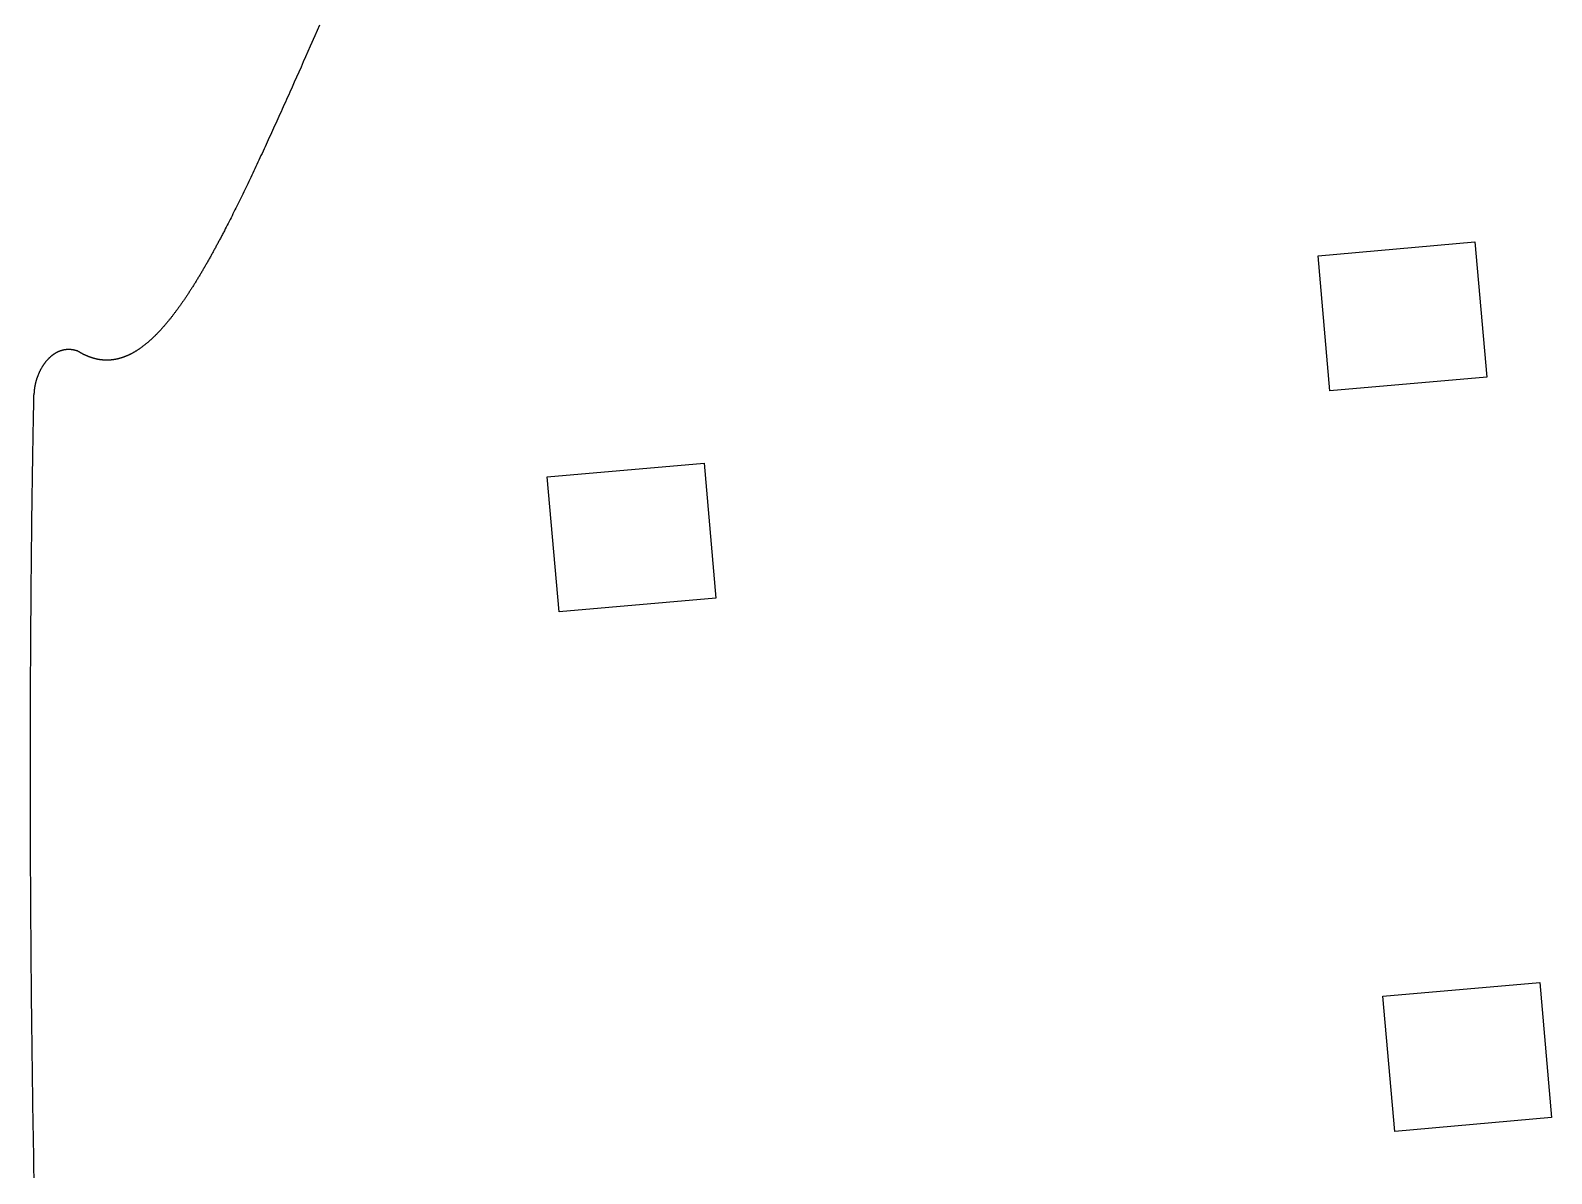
# Model space of a CAD drawing. Header units: millimetres. Extents: x 67 to 230, y -155 to -26.
# Drawn here: x 66.92 to 101.7, y -78.31 to -52.17 of the extents above; entities that cross this region are included whole.
import ezdxf

# ---------------------------------------------------------------- set-up
doc = ezdxf.new("R2010")
doc.units = ezdxf.units.MM
doc.layers.add('Edge.Cuts', color=254, linetype='CONTINUOUS', true_color=0xd0d2cd)

msp = doc.modelspace()

# ---------------------------------------------------------------- linework, layer by layer
at = {"layer": 'Edge.Cuts', "linetype": 'CONTINUOUS'}
for p, q in [((73.531584, -52.045987), (73.423434, -52.290335)), ((73.423434, -52.290335), (73.316515, -52.531787)), ((73.210802, -52.770285), (73.158389, -52.888409)), ((73.26351, -52.651409), (73.210802, -52.770285)), ((73.316515, -52.531787), (73.26351, -52.651409)), ((73.054433, -53.122371), (73.002885, -53.238196)), ((73.106267, -53.005773), (73.054433, -53.122371)), ((73.158389, -52.888409), (73.106267, -53.005773)), ((72.900629, -53.467496), (72.849915, -53.580957)), ((72.951617, -53.353239), (72.900629, -53.467496)), ((73.002885, -53.238196), (72.951617, -53.353239)), ((72.724312, -53.861089), (72.699391, -53.916504)), ((72.749299, -53.805468), (72.724312, -53.861089)), ((72.774352, -53.749644), (72.749299, -53.805468)), ((72.799473, -53.693617), (72.774352, -53.749644)), ((72.82466, -53.637388), (72.799473, -53.693617)), ((72.849915, -53.580957), (72.82466, -53.637388)), ((72.551224, -54.244646), (72.526752, -54.298603)), ((72.575758, -54.190478), (72.551224, -54.244646)), ((72.600356, -54.1361), (72.575758, -54.190478)), ((72.625018, -54.081512), (72.600356, -54.1361)), ((72.649744, -54.026717), (72.625018, -54.081512)), ((72.674535, -53.971714), (72.649744, -54.026717)), ((72.699391, -53.916504), (72.674535, -53.971714)), ((72.405326, -54.565193), (72.381224, -54.617866)), ((72.429488, -54.512304), (72.405326, -54.565193)), ((72.453712, -54.4592), (72.429488, -54.512304)), ((72.477997, -54.405881), (72.453712, -54.4592)), ((72.502343, -54.352348), (72.477997, -54.405881)), ((72.526752, -54.298603), (72.502343, -54.352348)), ((72.237861, -54.929313), (72.214171, -54.980448)), ((72.261608, -54.877956), (72.237861, -54.929313)), ((72.285413, -54.826378), (72.261608, -54.877956)), ((72.309277, -54.774579), (72.285413, -54.826378)), ((72.3332, -54.72256), (72.309277, -54.774579)), ((72.357182, -54.670322), (72.3332, -54.72256)), ((72.381224, -54.617866), (72.357182, -54.670322)), ((72.073223, -55.282537), (72.049926, -55.33209)), ((72.096575, -55.232755), (72.073223, -55.282537)), ((72.119982, -55.182745), (72.096575, -55.232755)), ((72.143445, -55.132509), (72.119982, -55.182745)), ((72.166964, -55.082047), (72.143445, -55.132509)), ((72.190539, -55.031359), (72.166964, -55.082047)), ((72.214171, -54.980448), (72.190539, -55.031359)), ((71.911272, -55.624562), (71.888347, -55.672491)), ((71.934249, -55.576398), (71.911272, -55.624562)), ((71.957278, -55.528), (71.934249, -55.576398)), ((71.98036, -55.47937), (71.957278, -55.528)), ((72.003495, -55.430508), (71.98036, -55.47937)), ((72.026683, -55.381414), (72.003495, -55.430508)), ((72.049926, -55.33209), (72.026683, -55.381414)), ((71.751868, -55.955087), (71.729295, -56.001348)), ((71.774489, -55.908584), (71.751868, -55.955087)), ((71.79716, -55.861842), (71.774489, -55.908584)), ((71.819881, -55.814861), (71.79716, -55.861842)), ((71.842652, -55.767641), (71.819881, -55.814861)), ((71.865474, -55.720184), (71.842652, -55.767641)), ((71.888347, -55.672491), (71.865474, -55.720184)), ((71.572629, -56.318362), (71.550434, -56.362665)), ((71.594869, -56.273811), (71.572629, -56.318362)), ((71.617155, -56.229013), (71.594869, -56.273811)), ((71.639488, -56.183968), (71.617155, -56.229013)), ((71.661868, -56.138679), (71.639488, -56.183968)), ((71.684296, -56.093145), (71.661868, -56.138679)), ((71.706771, -56.047368), (71.684296, -56.093145)), ((71.729295, -56.001348), (71.706771, -56.047368)), ((71.396322, -56.665773), (71.37448, -56.708062)), ((71.418207, -56.62323), (71.396322, -56.665773)), ((71.440136, -56.580432), (71.418207, -56.62323)), ((71.462107, -56.537381), (71.440136, -56.580432)), ((71.484122, -56.494078), (71.462107, -56.537381)), ((71.506181, -56.450524), (71.484122, -56.494078)), ((71.528285, -56.406719), (71.506181, -56.450524)), ((71.550434, -56.362665), (71.528285, -56.406719)), ((71.201222, -57.037088), (71.190478, -57.057099)), ((71.211976, -57.017012), (71.201222, -57.037088)), ((71.222739, -56.996871), (71.211976, -57.017012)), ((71.233512, -56.976663), (71.222739, -56.996871)), ((71.244295, -56.956391), (71.233512, -56.976663)), ((71.255088, -56.936053), (71.244295, -56.956391)), ((71.265891, -56.91565), (71.255088, -56.936053)), ((71.276704, -56.895182), (71.265891, -56.91565)), ((71.287527, -56.874649), (71.276704, -56.895182)), ((71.29836, -56.854052), (71.287527, -56.874649)), ((71.309204, -56.833389), (71.29836, -56.854052)), ((71.320057, -56.812662), (71.309204, -56.833389)), ((71.330921, -56.791871), (71.320057, -56.812662)), ((71.341795, -56.771015), (71.330921, -56.791871)), ((71.352679, -56.750094), (71.341795, -56.771015)), ((71.363574, -56.72911), (71.352679, -56.750094)), ((71.37448, -56.708062), (71.363574, -56.72911)), ((96.361958, -57.318579), (99.948259, -57.004818)), ((99.948259, -57.004818), (100.218442, -60.093021)), ((71.00927, -57.387116), (70.998692, -57.405925)), ((71.019856, -57.368239), (71.00927, -57.387116)), ((71.030452, -57.349295), (71.019856, -57.368239)), ((71.041056, -57.330284), (71.030452, -57.349295)), ((71.051669, -57.311205), (71.041056, -57.330284)), ((71.062291, -57.292058), (71.051669, -57.311205)), ((71.072923, -57.272845), (71.062291, -57.292058)), ((71.083563, -57.253565), (71.072923, -57.272845)), ((71.094212, -57.234217), (71.083563, -57.253565)), ((71.104871, -57.214803), (71.094212, -57.234217)), ((71.115539, -57.195322), (71.104871, -57.214803)), ((71.126216, -57.175775), (71.115539, -57.195322)), ((71.136903, -57.156161), (71.126216, -57.175775)), ((71.147599, -57.136481), (71.136903, -57.156161)), ((71.158305, -57.116735), (71.147599, -57.136481)), ((71.16902, -57.096922), (71.158305, -57.116735)), ((71.179744, -57.077043), (71.16902, -57.096922)), ((71.190478, -57.057099), (71.179744, -57.077043)), ((96.632141, -60.406782), (96.361958, -57.318579)), ((70.809738, -57.732787), (70.799318, -57.750289)), ((70.820167, -57.715215), (70.809738, -57.732787)), ((70.830603, -57.697574), (70.820167, -57.715215)), ((70.841047, -57.679863), (70.830603, -57.697574)), ((70.851499, -57.662082), (70.841047, -57.679863)), ((70.861959, -57.644232), (70.851499, -57.662082)), ((70.872427, -57.626313), (70.861959, -57.644232)), ((70.882903, -57.608325), (70.872427, -57.626313)), ((70.893387, -57.590268), (70.882903, -57.608325)), ((70.90388, -57.572142), (70.893387, -57.590268)), ((70.914381, -57.553947), (70.90388, -57.572142)), ((70.92489, -57.535683), (70.914381, -57.553947)), ((70.935408, -57.517351), (70.92489, -57.535683)), ((70.945934, -57.498951), (70.935408, -57.517351)), ((70.956468, -57.480482), (70.945934, -57.498951)), ((70.967011, -57.461945), (70.956468, -57.480482)), ((70.977563, -57.443339), (70.967011, -57.461945)), ((70.988123, -57.424666), (70.977563, -57.443339)), ((70.998692, -57.405925), (70.988123, -57.424666)), ((70.602749, -58.069428), (70.592474, -58.085512)), ((70.61303, -58.053272), (70.602749, -58.069428)), ((70.623319, -58.037045), (70.61303, -58.053272)), ((70.633614, -58.020745), (70.623319, -58.037045)), ((70.643916, -58.004374), (70.633614, -58.020745)), ((70.654225, -57.987932), (70.643916, -58.004374)), ((70.664542, -57.971418), (70.654225, -57.987932)), ((70.674865, -57.954833), (70.664542, -57.971418)), ((70.685195, -57.938177), (70.674865, -57.954833)), ((70.695533, -57.921449), (70.685195, -57.938177)), ((70.705878, -57.904651), (70.695533, -57.921449)), ((70.71623, -57.887782), (70.705878, -57.904651)), ((70.72659, -57.870841), (70.71623, -57.887782)), ((70.736957, -57.853831), (70.72659, -57.870841)), ((70.747332, -57.83675), (70.736957, -57.853831)), ((70.757714, -57.819598), (70.747332, -57.83675)), ((70.768103, -57.802376), (70.757714, -57.819598)), ((70.7785, -57.785084), (70.768103, -57.802376)), ((70.788905, -57.767721), (70.7785, -57.785084)), ((70.799318, -57.750289), (70.788905, -57.767721)), ((70.368047, -58.420924), (70.357914, -58.435322)), ((70.378185, -58.406451), (70.368047, -58.420924)), ((70.388329, -58.391904), (70.378185, -58.406451)), ((70.398478, -58.377283), (70.388329, -58.391904)), ((70.408634, -58.362587), (70.398478, -58.377283)), ((70.418795, -58.347818), (70.408634, -58.362587)), ((70.428962, -58.332974), (70.418795, -58.347818)), ((70.439135, -58.318057), (70.428962, -58.332974)), ((70.449313, -58.303066), (70.439135, -58.318057)), ((70.459498, -58.288001), (70.449313, -58.303066)), ((70.469689, -58.272863), (70.459498, -58.288001)), ((70.479886, -58.257651), (70.469689, -58.272863)), ((70.49009, -58.242367), (70.479886, -58.257651)), ((70.500299, -58.227009), (70.49009, -58.242367)), ((70.510515, -58.211577), (70.500299, -58.227009)), ((70.520737, -58.196073), (70.510515, -58.211577)), ((70.530966, -58.180496), (70.520737, -58.196073)), ((70.541201, -58.164847), (70.530966, -58.180496)), ((70.551442, -58.149125), (70.541201, -58.164847)), ((70.56169, -58.13333), (70.551442, -58.149125)), ((70.571945, -58.117463), (70.56169, -58.13333)), ((70.582206, -58.101523), (70.571945, -58.117463)), ((70.592474, -58.085512), (70.582206, -58.101523)), ((70.106279, -58.770747), (70.096275, -58.783169)), ((70.116288, -58.758246), (70.106279, -58.770747)), ((70.126301, -58.745669), (70.116288, -58.758246)), ((70.136318, -58.733014), (70.126301, -58.745669)), ((70.14634, -58.720283), (70.136318, -58.733014)), ((70.156366, -58.707474), (70.14634, -58.720283)), ((70.166397, -58.694589), (70.156366, -58.707474)), ((70.176432, -58.681627), (70.166397, -58.694589)), ((70.186472, -58.668588), (70.176432, -58.681627)), ((70.196517, -58.655473), (70.186472, -58.668588)), ((70.206567, -58.642282), (70.196517, -58.655473)), ((70.216621, -58.629014), (70.206567, -58.642282)), ((70.22668, -58.61567), (70.216621, -58.629014)), ((70.236744, -58.60225), (70.22668, -58.61567)), ((70.246813, -58.588755), (70.236744, -58.60225)), ((70.256887, -58.575183), (70.246813, -58.588755)), ((70.266967, -58.561536), (70.256887, -58.575183)), ((70.277051, -58.547813), (70.266967, -58.561536)), ((70.28714, -58.534015), (70.277051, -58.547813)), ((70.297235, -58.520141), (70.28714, -58.534015)), ((70.307335, -58.506192), (70.297235, -58.520141)), ((70.31744, -58.492168), (70.307335, -58.506192)), ((70.32755, -58.478069), (70.31744, -58.492168)), ((70.337666, -58.463895), (70.32755, -58.478069)), ((70.347788, -58.449646), (70.337666, -58.463895)), ((70.357914, -58.435322), (70.347788, -58.449646)), ((69.797885, -59.119345), (69.787988, -59.129315)), ((69.807785, -59.109293), (69.797885, -59.119345)), ((69.817687, -59.099161), (69.807785, -59.109293)), ((69.827592, -59.088949), (69.817687, -59.099161)), ((69.8375, -59.078656), (69.827592, -59.088949)), ((69.847411, -59.068282), (69.8375, -59.078656)), ((69.857324, -59.057829), (69.847411, -59.068282)), ((69.867241, -59.047295), (69.857324, -59.057829)), ((69.877161, -59.036682), (69.867241, -59.047295)), ((69.887084, -59.025988), (69.877161, -59.036682)), ((69.89701, -59.015215), (69.887084, -59.025988)), ((69.906939, -59.004362), (69.89701, -59.015215)), ((69.916872, -58.99343), (69.906939, -59.004362)), ((69.926808, -58.982418), (69.916872, -58.99343)), ((69.936747, -58.971327), (69.926808, -58.982418)), ((69.94669, -58.960156), (69.936747, -58.971327)), ((69.956636, -58.948907), (69.94669, -58.960156)), ((69.966585, -58.937578), (69.956636, -58.948907)), ((69.976539, -58.926171), (69.966585, -58.937578)), ((69.986495, -58.914685), (69.976539, -58.926171)), ((69.996456, -58.90312), (69.986495, -58.914685)), ((70.00642, -58.891477), (69.996456, -58.90312)), ((70.016388, -58.879755), (70.00642, -58.891477)), ((70.02636, -58.867955), (70.016388, -58.879755)), ((70.036336, -58.856076), (70.02636, -58.867955)), ((70.046316, -58.84412), (70.036336, -58.856076)), ((70.056299, -58.832085), (70.046316, -58.84412)), ((70.066287, -58.819973), (70.056299, -58.832085)), ((70.076279, -58.807783), (70.066287, -58.819973)), ((70.086275, -58.795515), (70.076279, -58.807783)), ((70.096275, -58.783169), (70.086275, -58.795515)), ((67.685778, -59.475006), (67.679131, -59.476305)), ((67.692438, -59.473787), (67.685778, -59.475006)), ((67.699108, -59.472647), (67.692438, -59.473787)), ((67.705791, -59.471585), (67.699108, -59.472647)), ((67.712486, -59.470603), (67.705791, -59.471585)), ((67.719192, -59.469699), (67.712486, -59.470603)), ((67.725911, -59.468875), (67.719192, -59.469699)), ((67.732643, -59.468129), (67.725911, -59.468875)), ((67.739387, -59.467462), (67.732643, -59.468129)), ((67.746145, -59.466874), (67.739387, -59.467462)), ((67.752915, -59.466366), (67.746145, -59.466874)), ((67.759699, -59.465936), (67.752915, -59.466366)), ((67.766496, -59.465586), (67.759699, -59.465936)), ((67.773307, -59.465315), (67.766496, -59.465586)), ((67.780132, -59.465124), (67.773307, -59.465315)), ((67.786971, -59.465012), (67.780132, -59.465124)), ((67.793825, -59.46498), (67.786971, -59.465012)), ((67.800694, -59.465027), (67.793825, -59.46498)), ((67.807577, -59.465155), (67.800694, -59.465027)), ((67.814476, -59.465363), (67.807577, -59.465155)), ((67.82139, -59.465652), (67.814476, -59.465363)), ((67.82832, -59.466022), (67.82139, -59.465652)), ((67.83179, -59.466237), (67.82832, -59.466022)), ((67.835266, -59.466472), (67.83179, -59.466237)), ((67.838744, -59.466728), (67.835266, -59.466472)), ((67.842228, -59.467004), (67.838744, -59.466728)), ((67.845714, -59.4673), (67.842228, -59.467004)), ((67.849206, -59.467617), (67.845714, -59.4673)), ((67.852701, -59.467954), (67.849206, -59.467617)), ((67.856201, -59.468312), (67.852701, -59.467954)), ((67.859704, -59.46869), (67.856201, -59.468312)), ((67.863213, -59.469089), (67.859704, -59.46869)), ((67.866725, -59.469509), (67.863213, -59.469089)), ((67.870242, -59.469949), (67.866725, -59.469509)), ((67.873763, -59.47041), (67.870242, -59.469949)), ((67.877289, -59.470892), (67.873763, -59.47041)), ((67.880819, -59.471394), (67.877289, -59.470892)), ((67.884354, -59.471918), (67.880819, -59.471394)), ((67.887892, -59.472462), (67.884354, -59.471918)), ((67.891436, -59.473027), (67.887892, -59.472462)), ((67.894984, -59.473613), (67.891436, -59.473027)), ((67.898537, -59.47422), (67.894984, -59.473613)), ((67.902094, -59.474849), (67.898537, -59.47422)), ((67.905656, -59.475498), (67.902094, -59.474849)), ((67.909222, -59.476169), (67.905656, -59.475498)), ((69.374086, -59.473707), (69.364257, -59.480101)), ((69.383916, -59.467227), (69.374086, -59.473707)), ((69.393746, -59.460662), (69.383916, -59.467227)), ((69.403577, -59.454011), (69.393746, -59.460662)), ((69.413408, -59.447276), (69.403577, -59.454011)), ((69.42324, -59.440455), (69.413408, -59.447276)), ((69.433073, -59.43355), (69.42324, -59.440455)), ((69.442906, -59.426559), (69.433073, -59.43355)), ((69.452741, -59.419484), (69.442906, -59.426559)), ((69.462576, -59.412325), (69.452741, -59.419484)), ((69.472412, -59.40508), (69.462576, -59.412325)), ((69.48225, -59.397752), (69.472412, -59.40508)), ((69.492088, -59.390339), (69.48225, -59.397752)), ((69.501928, -59.382842), (69.492088, -59.390339)), ((69.511768, -59.375261), (69.501928, -59.382842)), ((69.52161, -59.367596), (69.511768, -59.375261)), ((69.531453, -59.359847), (69.52161, -59.367596)), ((69.541298, -59.352015), (69.531453, -59.359847)), ((69.551144, -59.344099), (69.541298, -59.352015)), ((69.560991, -59.336099), (69.551144, -59.344099)), ((69.57084, -59.328016), (69.560991, -59.336099)), ((69.58069, -59.31985), (69.57084, -59.328016)), ((69.590542, -59.311601), (69.58069, -59.31985)), ((69.600395, -59.303268), (69.590542, -59.311601)), ((69.61025, -59.294853), (69.600395, -59.303268)), ((69.620107, -59.286354), (69.61025, -59.294853)), ((69.629966, -59.277773), (69.620107, -59.286354)), ((69.639826, -59.26911), (69.629966, -59.277773)), ((69.649689, -59.260363), (69.639826, -59.26911)), ((69.659553, -59.251535), (69.649689, -59.260363)), ((69.669419, -59.242624), (69.659553, -59.251535)), ((69.679288, -59.233631), (69.669419, -59.242624)), ((69.689158, -59.224556), (69.679288, -59.233631)), ((69.699031, -59.215399), (69.689158, -59.224556)), ((69.708905, -59.20616), (69.699031, -59.215399)), ((69.718782, -59.196839), (69.708905, -59.20616)), ((69.728662, -59.187437), (69.718782, -59.196839)), ((69.738543, -59.177953), (69.728662, -59.187437)), ((69.748427, -59.168388), (69.738543, -59.177953)), ((69.758314, -59.158742), (69.748427, -59.168388)), ((69.768203, -59.149014), (69.758314, -59.158742)), ((69.778094, -59.139205), (69.768203, -59.149014)), ((69.787988, -59.129315), (69.778094, -59.139205)), ((67.212506, -59.821667), (67.207246, -59.829587)), ((67.217806, -59.81383), (67.212506, -59.821667)), ((67.223146, -59.806076), (67.217806, -59.81383)), ((67.228524, -59.798406), (67.223146, -59.806076)), ((67.23394, -59.790821), (67.228524, -59.798406)), ((67.239392, -59.783322), (67.23394, -59.790821)), ((67.24488, -59.775909), (67.239392, -59.783322)), ((67.250402, -59.768583), (67.24488, -59.775909)), ((67.255959, -59.761344), (67.250402, -59.768583)), ((67.261547, -59.754193), (67.255959, -59.761344)), ((67.267168, -59.747131), (67.261547, -59.754193)), ((67.27282, -59.740157), (67.267168, -59.747131)), ((67.278502, -59.733272), (67.27282, -59.740157)), ((67.284212, -59.726477), (67.278502, -59.733272)), ((67.289952, -59.719771), (67.284212, -59.726477)), ((67.295718, -59.713155), (67.289952, -59.719771)), ((67.301512, -59.70663), (67.295718, -59.713155)), ((67.307332, -59.700195), (67.301512, -59.70663)), ((67.313176, -59.693851), (67.307332, -59.700195)), ((67.319045, -59.687597), (67.313176, -59.693851)), ((67.324938, -59.681434), (67.319045, -59.687597)), ((67.330854, -59.675362), (67.324938, -59.681434)), ((67.336793, -59.669381), (67.330854, -59.675362)), ((67.342753, -59.663491), (67.336793, -59.669381)), ((67.348734, -59.657691), (67.342753, -59.663491)), ((67.354735, -59.651983), (67.348734, -59.657691)), ((67.360757, -59.646365), (67.354735, -59.651983)), ((67.366797, -59.640838), (67.360757, -59.646365)), ((67.372856, -59.635401), (67.366797, -59.640838)), ((67.378934, -59.630055), (67.372856, -59.635401)), ((67.385029, -59.6248), (67.378934, -59.630055)), ((67.391141, -59.619634), (67.385029, -59.6248)), ((67.39727, -59.614558), (67.391141, -59.619634)), ((67.403414, -59.609572), (67.39727, -59.614558)), ((67.409575, -59.604676), (67.403414, -59.609572)), ((67.415751, -59.599869), (67.409575, -59.604676)), ((67.421942, -59.595151), (67.415751, -59.599869)), ((67.428147, -59.590522), (67.421942, -59.595151)), ((67.434366, -59.585982), (67.428147, -59.590522)), ((67.440599, -59.58153), (67.434366, -59.585982)), ((67.446846, -59.577166), (67.440599, -59.58153)), ((67.453106, -59.57289), (67.446846, -59.577166)), ((67.459378, -59.568702), (67.453106, -59.57289)), ((67.465663, -59.5646), (67.459378, -59.568702)), ((67.47196, -59.560586), (67.465663, -59.5646)), ((67.478269, -59.556658), (67.47196, -59.560586)), ((67.48459, -59.552817), (67.478269, -59.556658)), ((67.490923, -59.549061), (67.48459, -59.552817)), ((67.497266, -59.545392), (67.490923, -59.549061)), ((67.503621, -59.541807), (67.497266, -59.545392)), ((67.509987, -59.538308), (67.503621, -59.541807)), ((67.516364, -59.534894), (67.509987, -59.538308)), ((67.522751, -59.531564), (67.516364, -59.534894)), ((67.529149, -59.528319), (67.522751, -59.531564)), ((67.535558, -59.525157), (67.529149, -59.528319)), ((67.541976, -59.522079), (67.535558, -59.525157)), ((67.548406, -59.519084), (67.541976, -59.522079)), ((67.554845, -59.516173), (67.548406, -59.519084)), ((67.561294, -59.513344), (67.554845, -59.516173)), ((67.567754, -59.510597), (67.561294, -59.513344)), ((67.574223, -59.507933), (67.567754, -59.510597)), ((67.580703, -59.505351), (67.574223, -59.507933)), ((67.587193, -59.50285), (67.580703, -59.505351)), ((67.593693, -59.500431), (67.587193, -59.50285)), ((67.600202, -59.498094), (67.593693, -59.500431)), ((67.606722, -59.495837), (67.600202, -59.498094)), ((67.613253, -59.493661), (67.606722, -59.495837)), ((67.619793, -59.491566), (67.613253, -59.493661)), ((67.626344, -59.489551), (67.619793, -59.491566)), ((67.632905, -59.487616), (67.626344, -59.489551)), ((67.639476, -59.485761), (67.632905, -59.487616)), ((67.646058, -59.483986), (67.639476, -59.485761)), ((67.652651, -59.482291), (67.646058, -59.483986)), ((67.659254, -59.480675), (67.652651, -59.482291)), ((67.665869, -59.479139), (67.659254, -59.480675)), ((67.672494, -59.477682), (67.665869, -59.479139)), ((67.679131, -59.476305), (67.672494, -59.477682)), ((67.912794, -59.476861), (67.909222, -59.476169)), ((67.916369, -59.477574), (67.912794, -59.476861)), ((67.91995, -59.478308), (67.916369, -59.477574)), ((67.923536, -59.479064), (67.91995, -59.478308)), ((67.927127, -59.479842), (67.923536, -59.479064)), ((67.930722, -59.480641), (67.927127, -59.479842)), ((67.934322, -59.481461), (67.930722, -59.480641)), ((67.937927, -59.482304), (67.934322, -59.481461)), ((67.941537, -59.483168), (67.937927, -59.482304)), ((67.945152, -59.484054), (67.941537, -59.483168)), ((67.948773, -59.484961), (67.945152, -59.484054)), ((67.952398, -59.485891), (67.948773, -59.484961)), ((67.956028, -59.486842), (67.952398, -59.485891)), ((67.959664, -59.487816), (67.956028, -59.486842)), ((67.963304, -59.488811), (67.959664, -59.487816)), ((67.96695, -59.489829), (67.963304, -59.488811)), ((67.970601, -59.490869), (67.96695, -59.489829)), ((67.974257, -59.491932), (67.970601, -59.490869)), ((67.977919, -59.493017), (67.974257, -59.491932)), ((67.981586, -59.494124), (67.977919, -59.493017)), ((67.985258, -59.495254), (67.981586, -59.494124)), ((67.988935, -59.496406), (67.985258, -59.495254)), ((67.992618, -59.497581), (67.988935, -59.496406)), ((67.996306, -59.498779), (67.992618, -59.497581)), ((68, -59.5), (67.996306, -59.498779)), ((68.005123, -59.50319), (68, -59.5)), ((68.010244, -59.506354), (68.005123, -59.50319)), ((68.015364, -59.509494), (68.010244, -59.506354)), ((68.020482, -59.512608), (68.015364, -59.509494)), ((68.025598, -59.515698), (68.020482, -59.512608)), ((68.030713, -59.518762), (68.025598, -59.515698)), ((68.035827, -59.521801), (68.030713, -59.518762)), ((68.040938, -59.524815), (68.035827, -59.521801)), ((68.046048, -59.527804), (68.040938, -59.524815)), ((68.051157, -59.530768), (68.046048, -59.527804)), ((68.056264, -59.533707), (68.051157, -59.530768)), ((68.061369, -59.536621), (68.056264, -59.533707)), ((68.066473, -59.53951), (68.061369, -59.536621)), ((68.071575, -59.542374), (68.066473, -59.53951)), ((68.076676, -59.545213), (68.071575, -59.542374)), ((68.081775, -59.548027), (68.076676, -59.545213)), ((68.086872, -59.550816), (68.081775, -59.548027)), ((68.091968, -59.55358), (68.086872, -59.550816)), ((68.097063, -59.556319), (68.091968, -59.55358)), ((68.102156, -59.559034), (68.097063, -59.556319)), ((68.107247, -59.561723), (68.102156, -59.559034)), ((68.112337, -59.564388), (68.107247, -59.561723)), ((68.117426, -59.567027), (68.112337, -59.564388)), ((68.122513, -59.569642), (68.117426, -59.567027)), ((68.127598, -59.572232), (68.122513, -59.569642)), ((68.132682, -59.574798), (68.127598, -59.572232)), ((68.137765, -59.577338), (68.132682, -59.574798)), ((68.142846, -59.579854), (68.137765, -59.577338)), ((68.147925, -59.582345), (68.142846, -59.579854)), ((68.153003, -59.584811), (68.147925, -59.582345)), ((68.15808, -59.587252), (68.153003, -59.584811)), ((68.163155, -59.589669), (68.15808, -59.587252)), ((68.168229, -59.592061), (68.163155, -59.589669)), ((68.173302, -59.594428), (68.168229, -59.592061)), ((68.178373, -59.596771), (68.173302, -59.594428)), ((68.183442, -59.599088), (68.178373, -59.596771)), ((68.18851, -59.601382), (68.183442, -59.599088)), ((68.193577, -59.60365), (68.18851, -59.601382)), ((68.198642, -59.605894), (68.193577, -59.60365)), ((68.203706, -59.608113), (68.198642, -59.605894)), ((68.208769, -59.610308), (68.203706, -59.608113)), ((68.21383, -59.612478), (68.208769, -59.610308)), ((68.21889, -59.614624), (68.21383, -59.612478)), ((68.223948, -59.616745), (68.21889, -59.614624)), ((68.229005, -59.618841), (68.223948, -59.616745)), ((68.234061, -59.620913), (68.229005, -59.618841)), ((68.239116, -59.62296), (68.234061, -59.620913)), ((68.244169, -59.624983), (68.239116, -59.62296)), ((68.24922, -59.626981), (68.244169, -59.624983)), ((68.254271, -59.628955), (68.24922, -59.626981)), ((68.25932, -59.630904), (68.254271, -59.628955)), ((68.264367, -59.632829), (68.25932, -59.630904)), ((68.269414, -59.63473), (68.264367, -59.632829)), ((68.274459, -59.636606), (68.269414, -59.63473)), ((68.279503, -59.638457), (68.274459, -59.636606)), ((68.284545, -59.640284), (68.279503, -59.638457)), ((68.289587, -59.642087), (68.284545, -59.640284)), ((68.294627, -59.643865), (68.289587, -59.642087)), ((68.299665, -59.64562), (68.294627, -59.643865)), ((68.304703, -59.647349), (68.299665, -59.64562)), ((68.309739, -59.649055), (68.304703, -59.647349)), ((68.314774, -59.650736), (68.309739, -59.649055)), ((68.319808, -59.652392), (68.314774, -59.650736)), ((68.32484, -59.654025), (68.319808, -59.652392)), ((68.329872, -59.655633), (68.32484, -59.654025)), ((68.334902, -59.657217), (68.329872, -59.655633)), ((68.33993, -59.658776), (68.334902, -59.657217)), ((68.344958, -59.660312), (68.33993, -59.658776)), ((68.349984, -59.661823), (68.344958, -59.660312)), ((68.35501, -59.66331), (68.349984, -59.661823)), ((68.360034, -59.664773), (68.35501, -59.66331)), ((68.365056, -59.666211), (68.360034, -59.664773)), ((68.370078, -59.667626), (68.365056, -59.666211)), ((68.375098, -59.669016), (68.370078, -59.667626)), ((68.380118, -59.670382), (68.375098, -59.669016)), ((68.385136, -59.671724), (68.380118, -59.670382)), ((68.390153, -59.673042), (68.385136, -59.671724)), ((68.395169, -59.674336), (68.390153, -59.673042)), ((68.400183, -59.675605), (68.395169, -59.674336)), ((68.405197, -59.676851), (68.400183, -59.675605)), ((68.410209, -59.678073), (68.405197, -59.676851)), ((68.415221, -59.67927), (68.410209, -59.678073)), ((68.420231, -59.680443), (68.415221, -59.67927)), ((68.42524, -59.681593), (68.420231, -59.680443)), ((68.430248, -59.682718), (68.42524, -59.681593)), ((68.435255, -59.68382), (68.430248, -59.682718)), ((68.44026, -59.684897), (68.435255, -59.68382)), ((68.445265, -59.685951), (68.44026, -59.684897)), ((68.450269, -59.68698), (68.445265, -59.685951)), ((68.455271, -59.687986), (68.450269, -59.68698)), ((68.460273, -59.688968), (68.455271, -59.687986)), ((68.465273, -59.689925), (68.460273, -59.688968)), ((68.470272, -59.690859), (68.465273, -59.689925)), ((68.475271, -59.691769), (68.470272, -59.690859)), ((68.480268, -59.692655), (68.475271, -59.691769)), ((68.485264, -59.693518), (68.480268, -59.692655)), ((68.49026, -59.694356), (68.485264, -59.693518)), ((68.495254, -59.695171), (68.49026, -59.694356)), ((68.500247, -59.695962), (68.495254, -59.695171)), ((68.505239, -59.696729), (68.500247, -59.695962)), ((68.51023, -59.697472), (68.505239, -59.696729)), ((68.51522, -59.698191), (68.51023, -59.697472)), ((68.52021, -59.698887), (68.51522, -59.698191)), ((68.525198, -59.699559), (68.52021, -59.698887)), ((68.530185, -59.700207), (68.525198, -59.699559)), ((68.535171, -59.700831), (68.530185, -59.700207)), ((68.540157, -59.701432), (68.535171, -59.700831)), ((68.545141, -59.702009), (68.540157, -59.701432)), ((68.550124, -59.702563), (68.545141, -59.702009)), ((68.555107, -59.703093), (68.550124, -59.702563)), ((68.560088, -59.703599), (68.555107, -59.703093)), ((68.565069, -59.704081), (68.560088, -59.703599)), ((68.570049, -59.70454), (68.565069, -59.704081)), ((68.575027, -59.704975), (68.570049, -59.70454)), ((68.580005, -59.705387), (68.575027, -59.704975)), ((68.584982, -59.705775), (68.580005, -59.705387)), ((68.589958, -59.706139), (68.584982, -59.705775)), ((68.594933, -59.70648), (68.589958, -59.706139)), ((68.599908, -59.706798), (68.594933, -59.70648)), ((68.604881, -59.707092), (68.599908, -59.706798)), ((68.609854, -59.707362), (68.604881, -59.707092)), ((68.614825, -59.707609), (68.609854, -59.707362)), ((68.619796, -59.707832), (68.614825, -59.707609)), ((68.624766, -59.708032), (68.619796, -59.707832)), ((68.629735, -59.708209), (68.624766, -59.708032)), ((68.634703, -59.708362), (68.629735, -59.708209)), ((68.639671, -59.708491), (68.634703, -59.708362)), ((68.644637, -59.708598), (68.639671, -59.708491)), ((68.649603, -59.70868), (68.644637, -59.708598)), ((68.654568, -59.70874), (68.649603, -59.70868)), ((68.659532, -59.708776), (68.654568, -59.70874)), ((68.664495, -59.708788), (68.659532, -59.708776)), ((68.669458, -59.708778), (68.664495, -59.708788)), ((68.67442, -59.708744), (68.669458, -59.708778)), ((68.679381, -59.708686), (68.67442, -59.708744)), ((68.684341, -59.708606), (68.679381, -59.708686)), ((68.6893, -59.708502), (68.684341, -59.708606)), ((68.694259, -59.708375), (68.6893, -59.708502)), ((68.699217, -59.708224), (68.694259, -59.708375)), ((68.704174, -59.70805), (68.699217, -59.708224)), ((68.70913, -59.707853), (68.704174, -59.70805)), ((68.714086, -59.707633), (68.70913, -59.707853)), ((68.719041, -59.70739), (68.714086, -59.707633)), ((68.723995, -59.707123), (68.719041, -59.70739)), ((68.728948, -59.706833), (68.723995, -59.707123)), ((68.733901, -59.70652), (68.728948, -59.706833)), ((68.738853, -59.706184), (68.733901, -59.70652)), ((68.743805, -59.705825), (68.738853, -59.706184)), ((68.748755, -59.705443), (68.743805, -59.705825)), ((68.753705, -59.705037), (68.748755, -59.705443)), ((68.758655, -59.704609), (68.753705, -59.705037)), ((68.763603, -59.704157), (68.758655, -59.704609)), ((68.768551, -59.703682), (68.763603, -59.704157)), ((68.773498, -59.703184), (68.768551, -59.703682)), ((68.778445, -59.702664), (68.773498, -59.703184)), ((68.783391, -59.70212), (68.778445, -59.702664)), ((68.788336, -59.701553), (68.783391, -59.70212)), ((68.793281, -59.700963), (68.788336, -59.701553)), ((68.798225, -59.70035), (68.793281, -59.700963)), ((68.803169, -59.699714), (68.798225, -59.70035)), ((68.808111, -59.699055), (68.803169, -59.699714)), ((68.813054, -59.698374), (68.808111, -59.699055)), ((68.817995, -59.697669), (68.813054, -59.698374)), ((68.822936, -59.696941), (68.817995, -59.697669)), ((68.827877, -59.696191), (68.822936, -59.696941)), ((68.832817, -59.695417), (68.827877, -59.696191)), ((68.837756, -59.694621), (68.832817, -59.695417)), ((68.842695, -59.693802), (68.837756, -59.694621)), ((68.847633, -59.69296), (68.842695, -59.693802)), ((68.85257, -59.692095), (68.847633, -59.69296)), ((68.857507, -59.691207), (68.85257, -59.692095)), ((68.862444, -59.690297), (68.857507, -59.691207)), ((68.86738, -59.689364), (68.862444, -59.690297)), ((68.872315, -59.688408), (68.86738, -59.689364)), ((68.87725, -59.687429), (68.872315, -59.688408)), ((68.882184, -59.686427), (68.87725, -59.687429)), ((68.887118, -59.685403), (68.882184, -59.686427)), ((68.892051, -59.684356), (68.887118, -59.685403)), ((68.896984, -59.683286), (68.892051, -59.684356)), ((68.901917, -59.682193), (68.896984, -59.683286)), ((68.906848, -59.681078), (68.901917, -59.682193)), ((68.91178, -59.67994), (68.906848, -59.681078)), ((68.916711, -59.67878), (68.91178, -59.67994)), ((68.921641, -59.677597), (68.916711, -59.67878)), ((68.926571, -59.676391), (68.921641, -59.677597)), ((68.9315, -59.675163), (68.926571, -59.676391)), ((68.93643, -59.673912), (68.9315, -59.675163)), ((68.941358, -59.672638), (68.93643, -59.673912)), ((68.946286, -59.671342), (68.941358, -59.672638)), ((68.951214, -59.670023), (68.946286, -59.671342)), ((68.956141, -59.668682), (68.951214, -59.670023)), ((68.961068, -59.667318), (68.956141, -59.668682)), ((68.965995, -59.665932), (68.961068, -59.667318)), ((68.970921, -59.664523), (68.965995, -59.665932)), ((68.975846, -59.663091), (68.970921, -59.664523)), ((68.980772, -59.661638), (68.975846, -59.663091)), ((68.985697, -59.660161), (68.980772, -59.661638)), ((68.990621, -59.658662), (68.985697, -59.660161)), ((68.995545, -59.657141), (68.990621, -59.658662)), ((69.000469, -59.655598), (68.995545, -59.657141)), ((69.005392, -59.654032), (69.000469, -59.655598)), ((69.010315, -59.652443), (69.005392, -59.654032)), ((69.015238, -59.650832), (69.010315, -59.652443)), ((69.02016, -59.649199), (69.015238, -59.650832)), ((69.025082, -59.647544), (69.02016, -59.649199)), ((69.030004, -59.645866), (69.025082, -59.647544)), ((69.034925, -59.644165), (69.030004, -59.645866)), ((69.039847, -59.642443), (69.034925, -59.644165)), ((69.044767, -59.640698), (69.039847, -59.642443)), ((69.049688, -59.638931), (69.044767, -59.640698)), ((69.054608, -59.637142), (69.049688, -59.638931)), ((69.059528, -59.63533), (69.054608, -59.637142)), ((69.064447, -59.633496), (69.059528, -59.63533)), ((69.069367, -59.63164), (69.064447, -59.633496)), ((69.074286, -59.629761), (69.069367, -59.63164)), ((69.079204, -59.627861), (69.074286, -59.629761)), ((69.084123, -59.625938), (69.079204, -59.627861)), ((69.089041, -59.623993), (69.084123, -59.625938)), ((69.093959, -59.622026), (69.089041, -59.623993)), ((69.098877, -59.620037), (69.093959, -59.622026)), ((69.103794, -59.618025), (69.098877, -59.620037)), ((69.108712, -59.615992), (69.103794, -59.618025)), ((69.113629, -59.613936), (69.108712, -59.615992)), ((69.118546, -59.611858), (69.113629, -59.613936)), ((69.123462, -59.609759), (69.118546, -59.611858)), ((69.128379, -59.607637), (69.123462, -59.609759)), ((69.133295, -59.605493), (69.128379, -59.607637)), ((69.138211, -59.603327), (69.133295, -59.605493)), ((69.143127, -59.601139), (69.138211, -59.603327)), ((69.148043, -59.598929), (69.143127, -59.601139)), ((69.152958, -59.596697), (69.148043, -59.598929)), ((69.157874, -59.594443), (69.152958, -59.596697)), ((69.167704, -59.589869), (69.157874, -59.594443)), ((69.177534, -59.585207), (69.167704, -59.589869)), ((69.187363, -59.580458), (69.177534, -59.585207)), ((69.197192, -59.575621), (69.187363, -59.580458)), ((69.20702, -59.570696), (69.197192, -59.575621)), ((69.216848, -59.565684), (69.20702, -59.570696)), ((69.226675, -59.560585), (69.216848, -59.565684)), ((69.236503, -59.555399), (69.226675, -59.560585)), ((69.24633, -59.550126), (69.236503, -59.555399)), ((69.256157, -59.544766), (69.24633, -59.550126)), ((69.265984, -59.539319), (69.256157, -59.544766)), ((69.275811, -59.533786), (69.265984, -59.539319)), ((69.285637, -59.528166), (69.275811, -59.533786)), ((69.295464, -59.522459), (69.285637, -59.528166)), ((69.305291, -59.516666), (69.295464, -59.522459)), ((69.315118, -59.510787), (69.305291, -59.516666)), ((69.324945, -59.504822), (69.315118, -59.510787)), ((69.334773, -59.49877), (69.324945, -59.504822)), ((69.344601, -59.492633), (69.334773, -59.49877)), ((69.354429, -59.48641), (69.344601, -59.492633)), ((69.364257, -59.480101), (69.354429, -59.48641)), ((67.0513, -60.167946), (67.049838, -60.17289)), ((67.052783, -60.163005), (67.0513, -60.167946)), ((67.054285, -60.158067), (67.052783, -60.163005)), ((67.05735, -60.148201), (67.054285, -60.158067)), ((67.060493, -60.13835), (67.05735, -60.148201)), ((67.063715, -60.128519), (67.060493, -60.13835)), ((67.067014, -60.118708), (67.063715, -60.128519)), ((67.070388, -60.108922), (67.067014, -60.118708)), ((67.073839, -60.099162), (67.070388, -60.108922)), ((67.077364, -60.089431), (67.073839, -60.099162)), ((67.080962, -60.079731), (67.077364, -60.089431)), ((67.084633, -60.070065), (67.080962, -60.079731)), ((67.088376, -60.060436), (67.084633, -60.070065)), ((67.092189, -60.050845), (67.088376, -60.060436)), ((67.096072, -60.041296), (67.092189, -60.050845)), ((67.100023, -60.03179), (67.096072, -60.041296)), ((67.104042, -60.022329), (67.100023, -60.03179)), ((67.108127, -60.012916), (67.104042, -60.022329)), ((67.112277, -60.003554), (67.108127, -60.012916)), ((67.116492, -59.994243), (67.112277, -60.003554)), ((67.120769, -59.984986), (67.116492, -59.994243)), ((67.125109, -59.975786), (67.120769, -59.984986)), ((67.129509, -59.966643), (67.125109, -59.975786)), ((67.133969, -59.957561), (67.129509, -59.966643)), ((67.138487, -59.94854), (67.133969, -59.957561)), ((67.143063, -59.939582), (67.138487, -59.94854)), ((67.147695, -59.930689), (67.143063, -59.939582)), ((67.152382, -59.921863), (67.147695, -59.930689)), ((67.157123, -59.913106), (67.152382, -59.921863)), ((67.161916, -59.904418), (67.157123, -59.913106)), ((67.166761, -59.895801), (67.161916, -59.904418)), ((67.171657, -59.887257), (67.166761, -59.895801)), ((67.176602, -59.878787), (67.171657, -59.887257)), ((67.181595, -59.870392), (67.176602, -59.878787)), ((67.186636, -59.862074), (67.181595, -59.870392)), ((67.191722, -59.853833), (67.186636, -59.862074)), ((67.196853, -59.845671), (67.191722, -59.853833)), ((67.202029, -59.837589), (67.196853, -59.845671)), ((67.207246, -59.829587), (67.202029, -59.837589)), ((100.218442, -60.093021), (96.632141, -60.406782)), ((66.999215, -60.533453), (67, -60.5)), ((67.000029, -60.492563), (67, -60.5)), ((67.000074, -60.488181), (67.000029, -60.492563)), ((67.000139, -60.48379), (67.000074, -60.488181)), ((67.000224, -60.479374), (67.000139, -60.48379)), ((67.00033, -60.474948), (67.000224, -60.479374)), ((67.000456, -60.470497), (67.00033, -60.474948)), ((67.000602, -60.466037), (67.000456, -60.470497)), ((67.00077, -60.461554), (67.000602, -60.466037)), ((67.000958, -60.457061), (67.00077, -60.461554)), ((67.001167, -60.452545), (67.000958, -60.457061)), ((67.001397, -60.44802), (67.001167, -60.452545)), ((67.001648, -60.443473), (67.001397, -60.44802)), ((67.001919, -60.438917), (67.001648, -60.443473)), ((67.002212, -60.43434), (67.001919, -60.438917)), ((67.002526, -60.429754), (67.002212, -60.43434)), ((67.002861, -60.425147), (67.002526, -60.429754)), ((67.003217, -60.420532), (67.002861, -60.425147)), ((67.003594, -60.415896), (67.003217, -60.420532)), ((67.003993, -60.411253), (67.003594, -60.415896)), ((67.004413, -60.40659), (67.003993, -60.411253)), ((67.004854, -60.40192), (67.004413, -60.40659)), ((67.005317, -60.397231), (67.004854, -60.40192)), ((67.005801, -60.392535), (67.005317, -60.397231)), ((67.006307, -60.387821), (67.005801, -60.392535)), ((67.006834, -60.383101), (67.006307, -60.387821)), ((67.007383, -60.378362), (67.006834, -60.383101)), ((67.007953, -60.373618), (67.007383, -60.378362)), ((67.008545, -60.368857), (67.007953, -60.373618)), ((67.009158, -60.36409), (67.008545, -60.368857)), ((67.009794, -60.359307), (67.009158, -60.36409)), ((67.01045, -60.354519), (67.009794, -60.359307)), ((67.011129, -60.349716), (67.01045, -60.354519)), ((67.011828, -60.344908), (67.011129, -60.349716)), ((67.01255, -60.340086), (67.011828, -60.344908)), ((67.013293, -60.335259), (67.01255, -60.340086)), ((67.014059, -60.330418), (67.013293, -60.335259)), ((67.014845, -60.325574), (67.014059, -60.330418)), ((67.015654, -60.320717), (67.014845, -60.325574)), ((67.016483, -60.315856), (67.015654, -60.320717)), ((67.017335, -60.310983), (67.016483, -60.315856)), ((67.018208, -60.306107), (67.017335, -60.310983)), ((67.019103, -60.301221), (67.018208, -60.306107)), ((67.020019, -60.296331), (67.019103, -60.301221)), ((67.020958, -60.291432), (67.020019, -60.296331)), ((67.021917, -60.28653), (67.020958, -60.291432)), ((67.022898, -60.281619), (67.021917, -60.28653)), ((67.023901, -60.276706), (67.022898, -60.281619)), ((67.024925, -60.271786), (67.023901, -60.276706)), ((67.02597, -60.266863), (67.024925, -60.271786)), ((67.027037, -60.261934), (67.02597, -60.266863)), ((67.028125, -60.257002), (67.027037, -60.261934)), ((67.029235, -60.252066), (67.028125, -60.257002)), ((67.030365, -60.247128), (67.029235, -60.252066)), ((67.031517, -60.242185), (67.030365, -60.247128)), ((67.03269, -60.237241), (67.031517, -60.242185)), ((67.033885, -60.232294), (67.03269, -60.237241)), ((67.0351, -60.227346), (67.033885, -60.232294)), ((67.036336, -60.222396), (67.0351, -60.227346)), ((67.037593, -60.217445), (67.036336, -60.222396)), ((67.038871, -60.212493), (67.037593, -60.217445)), ((67.04017, -60.207541), (67.038871, -60.212493)), ((67.04149, -60.202588), (67.04017, -60.207541)), ((67.04283, -60.197636), (67.04149, -60.202588)), ((67.044191, -60.192684), (67.04283, -60.197636)), ((67.045572, -60.187733), (67.044191, -60.192684)), ((67.046973, -60.182784), (67.045572, -60.187733)), ((67.048396, -60.177836), (67.046973, -60.182784)), ((67.049838, -60.17289), (67.048396, -60.177836)), ((66.991088, -60.914172), (66.99343, -60.799505)), ((66.99343, -60.799505), (66.99563, -60.695213)), ((66.99563, -60.695213), (66.99761, -60.604476)), ((66.99761, -60.604476), (66.999215, -60.533453)), ((66.98361, -61.303585), (66.986149, -61.167381)), ((66.986149, -61.167381), (66.98865, -61.037247)), ((66.98865, -61.037247), (66.991088, -60.914172)), ((66.97848, -61.591323), (66.981049, -61.4451)), ((66.981049, -61.4451), (66.98361, -61.303585)), ((66.970836, -62.053709), (66.973366, -61.896007)), ((66.973366, -61.896007), (66.975916, -61.741762)), ((66.975916, -61.741762), (66.97848, -61.591323)), ((66.965867, -62.37833), (66.968335, -62.21457)), ((66.968335, -62.21457), (66.970836, -62.053709)), ((78.735458, -62.373979), (82.321759, -62.060218)), ((82.321759, -62.060218), (82.591942, -65.148421)), ((66.96105, -62.71366), (66.963437, -62.544761)), ((66.963437, -62.544761), (66.965867, -62.37833)), ((79.005641, -65.462182), (78.735458, -62.373979)), ((66.956418, -63.058159), (66.958709, -62.884847)), ((66.958709, -62.884847), (66.96105, -62.71366)), ((66.951997, -63.410586), (66.95418, -63.23345)), ((66.95418, -63.23345), (66.956418, -63.058159)), ((66.947807, -63.769918), (66.949872, -63.589446)), ((66.949872, -63.589446), (66.951997, -63.410586)), ((66.943863, -64.135294), (66.945804, -63.951898)), ((66.945804, -63.951898), (66.947807, -63.769918)), ((66.94018, -64.505983), (66.941988, -64.320016)), ((66.941988, -64.320016), (66.943863, -64.135294)), ((66.938439, -64.693119), (66.94018, -64.505983)), ((66.935165, -65.070618), (66.936767, -64.881353)), ((66.936767, -64.881353), (66.938439, -64.693119)), ((66.932175, -65.451998), (66.933634, -65.260853)), ((66.933634, -65.260853), (66.935165, -65.070618)), ((82.591942, -65.148421), (79.005641, -65.462182)), ((66.929475, -65.836804), (66.930788, -65.643999)), ((66.930788, -65.643999), (66.932175, -65.451998)), ((66.927072, -66.22463), (66.928236, -66.030363)), ((66.928236, -66.030363), (66.929475, -65.836804)), ((66.92497, -66.615115), (66.925983, -66.419561)), ((66.925983, -66.419561), (66.927072, -66.22463)), ((66.924033, -66.811251), (66.92497, -66.615115)), ((66.922389, -67.205122), (66.923172, -67.007932)), ((66.923172, -67.007932), (66.924033, -66.811251)), ((66.921056, -67.600894), (66.921684, -67.402787)), ((66.921684, -67.402787), (66.922389, -67.205122)), ((66.920034, -67.998311), (66.920506, -67.799412)), ((66.920506, -67.799412), (66.921056, -67.600894)), ((66.919641, -68.197564), (66.920034, -67.998311)), ((66.919091, -68.597019), (66.919326, -68.397141)), ((66.919326, -68.397141), (66.919641, -68.197564)), ((66.918857, -68.997573), (66.918934, -68.797171)), ((66.918934, -68.797171), (66.919091, -68.597019)), ((66.918859, -69.198203), (66.918857, -68.997573)), ((66.91894, -69.399038), (66.918859, -69.198203)), ((66.919101, -69.600056), (66.91894, -69.399038)), ((66.919341, -69.801239), (66.919101, -69.600056)), ((66.919661, -70.002565), (66.919341, -69.801239)), ((66.920061, -70.204016), (66.919661, -70.002565)), ((66.92054, -70.405574), (66.920061, -70.204016)), ((66.921099, -70.60722), (66.92054, -70.405574)), ((66.921737, -70.808938), (66.921099, -70.60722)), ((66.922456, -71.010712), (66.921737, -70.808938)), ((66.923253, -71.212526), (66.922456, -71.010712)), ((66.924131, -71.414364), (66.923253, -71.212526)), ((66.925087, -71.616212), (66.924131, -71.414364)), ((66.926124, -71.818056), (66.925087, -71.616212)), ((66.927239, -72.019881), (66.926124, -71.818056)), ((66.928434, -72.221675), (66.927239, -72.019881)), ((66.929708, -72.423424), (66.928434, -72.221675)), ((66.931061, -72.625116), (66.929708, -72.423424)), ((66.932493, -72.826739), (66.931061, -72.625116)), ((66.934005, -73.028281), (66.932493, -72.826739)), ((66.935594, -73.229732), (66.934005, -73.028281)), ((66.937263, -73.431079), (66.935594, -73.229732)), ((66.93901, -73.632313), (66.937263, -73.431079)), ((66.940836, -73.833423), (66.93901, -73.632313)), ((66.94274, -74.034399), (66.940836, -73.833423)), ((66.944722, -74.235232), (66.94274, -74.034399)), ((97.843558, -74.253879), (101.429859, -73.940118)), ((101.429859, -73.940118), (101.700042, -77.028321)), ((66.946782, -74.435912), (66.944722, -74.235232)), ((98.113741, -77.342082), (97.843558, -74.253879)), ((66.94892, -74.636429), (66.946782, -74.435912)), ((66.951135, -74.836776), (66.94892, -74.636429)), ((66.953428, -75.036943), (66.951135, -74.836776)), ((66.955799, -75.236923), (66.953428, -75.036943)), ((66.958247, -75.436706), (66.955799, -75.236923)), ((66.960771, -75.636286), (66.958247, -75.436706)), ((66.963373, -75.835655), (66.960771, -75.636286)), ((66.966051, -76.034804), (66.963373, -75.835655)), ((66.968806, -76.233728), (66.966051, -76.034804)), ((66.971637, -76.432419), (66.968806, -76.233728)), ((66.974544, -76.63087), (66.971637, -76.432419)), ((66.977528, -76.829075), (66.974544, -76.63087)), ((66.980586, -77.027026), (66.977528, -76.829075)), ((66.983721, -77.224719), (66.980586, -77.027026)), ((101.700042, -77.028321), (98.113741, -77.342082)), ((66.986931, -77.422147), (66.983721, -77.224719)), ((66.990216, -77.619304), (66.986931, -77.422147)), ((66.993576, -77.816184), (66.990216, -77.619304)), ((66.99701, -78.012781), (66.993576, -77.816184)), ((67.00052, -78.209091), (66.99701, -78.012781)), ((67.004103, -78.405108), (67.00052, -78.209091))]:
    msp.add_line(p, q, dxfattribs=at)

doc.saveas('drawing.dxf')
